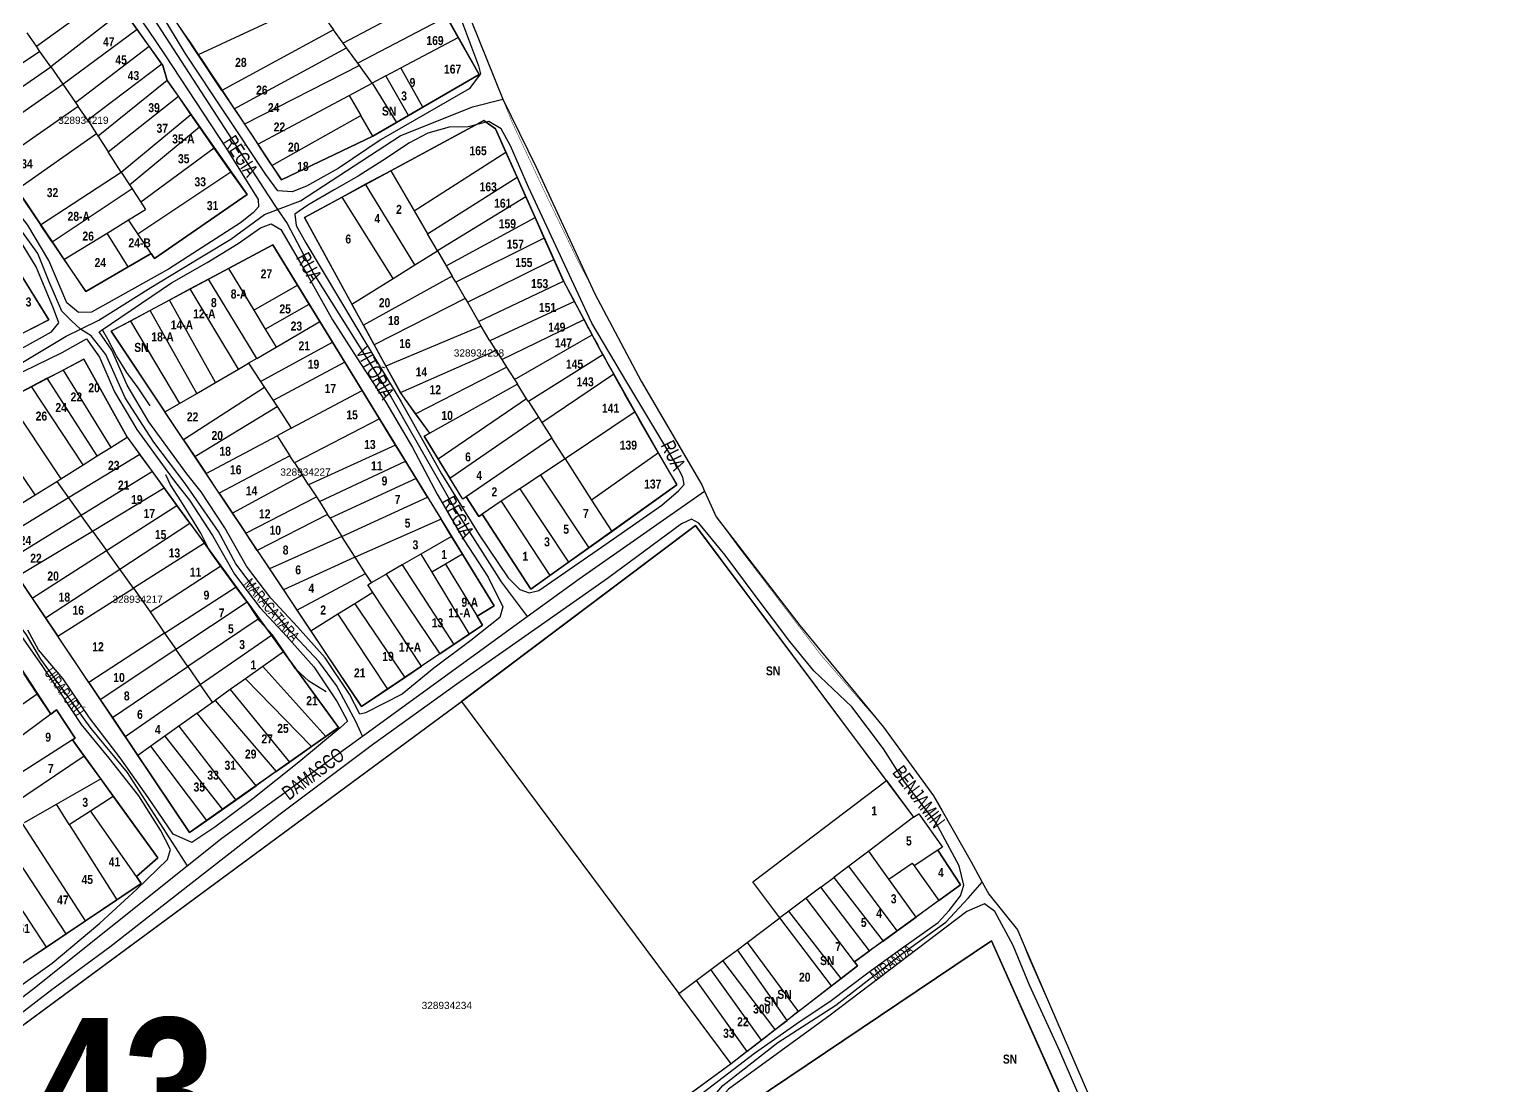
# Model space of a CAD drawing. Extents: x 206155 to 208014, y 4847439 to 4850017.
# Drawn here: x 207605.1 to 208010.7, y 4848810.5 to 4849104.1 of the extents above; entities that cross this region are included whole.
import ezdxf
from ezdxf.enums import TextEntityAlignment as Align

# ---------------------------------------------------------------- set-up
doc = ezdxf.new("R2010")
doc.units = 0
doc.header["$LTSCALE"] = 1.5
doc.header["$MEASUREMENT"] = 0
for name, color, linetype in [('CD-MALHA-LOTES', 40, 'CONTINUOUS'), ('CD_TXT_QUADRA', 7, 'CONTINUOUS'), ('HD-VALAS-DRENOS', 170, 'CONTINUOUS'), ('LM-LIM-SETOR-FISCAL', 7, 'CONTINUOUS'), ('LM-TXT-LSF', 7, 'CONTINUOUS'), ('RU-QUADRAS', 6, 'CONTINUOUS'), ('SV-EIXO-RUA-N-PAV', 6, 'CONTINUOUS'), ('SV-RUA-NAO-PAV-S-GUIA-C-GUIA', 7, 'CONTINUOUS'), ('SV-TXT-RUA-N-PAV-S-GUIA-C-GUIA', 7, 'CONTINUOUS'), ('Th_NmrPort', 7, 'CONTINUOUS')]:
    doc.layers.add(name, color=color, linetype=linetype)
doc.styles.add('ARIAL', font='ARIAL.TTF')
doc.styles.get("Standard").update_dxf_attribs({"font": 'swisscbo.ttf'})
doc.linetypes.add('Limite', pattern='A,20,-3,[130,ltypeshp.shx,S=6.35,R=0,X=0,Y=0],-3,20', length=46)

msp = doc.modelspace()

# ---------------------------------------------------------------- linework, layer by layer
at = {"layer": 'CD-MALHA-LOTES', "linetype": 'Continuous'}
for p, q in [((207607.05, 4849099.39), (207624.62, 4849112)), ((207631.34, 4849109.37), (207611.04, 4849093.64)), ((207635.06, 4849104.09), (207631.34, 4849109.37)), ((207652.02, 4849096.97), (207643.84, 4849109.27)), ((207683.98, 4849111.8), (207652.02, 4849096.97)), ((207685.78, 4849109.31), (207689.66, 4849103.94)), ((207714.66, 4849112), (207692.35, 4849100.22)), ((207721.05, 4849107.58), (207696.39, 4849094.63)), ((207724.28, 4849101.83), (207721.05, 4849107.58)), ((207607.05, 4849099.39), (207604.45, 4849103.11)), ((207614.4, 4849088.82), (207635.06, 4849104.09)), ((207638.4, 4849099.37), (207635.06, 4849104.09)), ((207689.66, 4849103.94), (207658.63, 4849087.05)), ((207692.35, 4849100.22), (207689.66, 4849103.94)), ((207708.34, 4849093.33), (207724.28, 4849101.83)), ((207608.05, 4849097.95), (207585.84, 4849083.12)), ((207608.05, 4849097.95), (207607.05, 4849099.39)), ((207611.04, 4849093.64), (207608.05, 4849097.95)), ((207617.93, 4849083.76), (207638.4, 4849099.37)), ((207641.94, 4849094.35), (207638.4, 4849099.37)), ((207658.63, 4849087.05), (207652.02, 4849096.97)), ((207661.98, 4849082.02), (207693.28, 4849098.93)), ((207693.28, 4849098.93), (207692.35, 4849100.22)), ((207696.39, 4849094.63), (207693.28, 4849098.93)), ((207589.02, 4849078.36), (207611.04, 4849093.64)), ((207611.04, 4849093.64), (207614.4, 4849088.82)), ((207641.94, 4849094.35), (207621.34, 4849078.83)), ((207696.84, 4849094.02), (207664.86, 4849077.69)), ((207696.84, 4849094.02), (207696.39, 4849094.63)), ((207700.39, 4849089.09), (207696.84, 4849094.02)), ((207704.21, 4849091.13), (207708.34, 4849093.33)), ((207714.45, 4849082.43), (207708.34, 4849093.33)), ((207592.3, 4849073.45), (207614.4, 4849088.82)), ((207614.4, 4849088.82), (207617.93, 4849083.76)), ((207643.43, 4849089.88), (207624.21, 4849074.38)), ((207646.51, 4849085.45), (207643.43, 4849089.88)), ((207693.96, 4849085.66), (207700.39, 4849089.09)), ((207704.21, 4849091.13), (207700.39, 4849089.09)), ((207700.39, 4849089.09), (207707.14, 4849078.2)), ((207710.47, 4849080.13), (207704.21, 4849091.13)), ((207627.01, 4849070.06), (207646.51, 4849085.45)), ((207649.99, 4849080.44), (207646.51, 4849085.45)), ((207658.63, 4849087.05), (207661.98, 4849082.02)), ((207668.57, 4849072.12), (207693.96, 4849085.66)), ((207693.96, 4849085.66), (207697.18, 4849080.16)), ((207618.68, 4849082.67), (207596.47, 4849067.2)), ((207617.93, 4849083.76), (207618.68, 4849082.67)), ((207621.34, 4849078.83), (207618.68, 4849082.67)), ((207661.98, 4849082.02), (207664.86, 4849077.69)), ((207710.47, 4849080.13), (207714.45, 4849082.43)), ((207621.34, 4849078.83), (207623.8, 4849075.03)), ((207630.64, 4849064.4), (207649.99, 4849080.44)), ((207632.96, 4849060.86), (207652.4, 4849076.98)), ((207652.4, 4849076.98), (207649.99, 4849080.44)), ((207656.5, 4849071.08), (207652.4, 4849076.98)), ((207664.86, 4849077.69), (207668.57, 4849072.12)), ((207672.48, 4849066.24), (207697.18, 4849080.16)), ((207700.57, 4849074.4), (207697.18, 4849080.16)), ((207700.57, 4849074.4), (207707.14, 4849078.2)), ((207707.14, 4849078.2), (207710.47, 4849080.13)), ((207623.8, 4849075.03), (207601.64, 4849059.46)), ((207623.8, 4849075.03), (207624.21, 4849074.38)), ((207624.21, 4849074.38), (207627.01, 4849070.06)), ((207630.64, 4849064.4), (207627.01, 4849070.06)), ((207656.5, 4849071.08), (207636.08, 4849056.05)), ((207661.11, 4849064.45), (207656.5, 4849071.08)), ((207668.57, 4849072.12), (207672.48, 4849066.24)), ((207712.03, 4849053.68), (207737.51, 4849069.96)), ((207740.64, 4849062.98), (207737.51, 4849069.96)), ((207705.57, 4849064.77), (207698.56, 4849061)), ((207705.57, 4849064.77), (207712.03, 4849053.68)), ((207608.21, 4849049.74), (207630.64, 4849064.4)), ((207630.64, 4849064.4), (207632.96, 4849060.86)), ((207632.96, 4849060.86), (207633.65, 4849059.79)), ((207635.26, 4849047.28), (207661.11, 4849064.45)), ((207698.56, 4849061), (207692.02, 4849057.48)), ((207712.27, 4849038.64), (207698.56, 4849061)), ((207715.77, 4849047.27), (207740.64, 4849062.98)), ((207743.08, 4849057.51), (207740.64, 4849062.98)), ((207601.64, 4849059.46), (207608.21, 4849049.74)), ((207633.65, 4849059.79), (207611.48, 4849044.9)), ((207633.65, 4849059.79), (207636.08, 4849056.05)), ((207706.21, 4849034.88), (207692.02, 4849057.48)), ((207743.08, 4849057.51), (207718.53, 4849042.52)), ((207745.66, 4849051.75), (207743.08, 4849057.51)), ((207632.66, 4849051.14), (207637.38, 4849054.04)), ((207636.08, 4849056.05), (207637.38, 4849054.04)), ((207712.03, 4849053.68), (207715.77, 4849047.27)), ((207611.48, 4849044.9), (207608.21, 4849049.74)), ((207626.7, 4849047.47), (207632.66, 4849051.14)), ((207635.26, 4849047.28), (207632.66, 4849051.14)), ((207720.93, 4849038.39), (207745.66, 4849051.75)), ((207748.22, 4849046.03), (207745.66, 4849051.75)), ((207611.48, 4849044.9), (207614.72, 4849040.11)), ((207614.72, 4849040.11), (207626.7, 4849047.47)), ((207632.58, 4849038.1), (207626.7, 4849047.47)), ((207638.93, 4849041.82), (207635.26, 4849047.28)), ((207718.53, 4849042.52), (207715.77, 4849047.27)), ((207748.22, 4849046.03), (207723.6, 4849033.81)), ((207750.86, 4849040.13), (207748.22, 4849046.03)), ((207632.58, 4849038.1), (207638.93, 4849041.82)), ((207638.93, 4849041.82), (207639.88, 4849040.41)), ((207712.27, 4849038.64), (207718.53, 4849042.52)), ((207718.53, 4849042.52), (207720.93, 4849038.39)), ((207726.85, 4849028.23), (207750.86, 4849040.13)), ((207753.56, 4849034.11), (207750.86, 4849040.13)), ((207614.72, 4849040.11), (207620.75, 4849031.19)), ((207620.75, 4849031.19), (207632.58, 4849038.1)), ((207660.4, 4849037.6), (207654.88, 4849034.64)), ((207660.4, 4849037.6), (207667.44, 4849026)), ((207706.21, 4849034.88), (207712.27, 4849038.64)), ((207720.93, 4849038.39), (207722.6, 4849035.52)), ((207654.88, 4849034.64), (207649.83, 4849031.94)), ((207668.29, 4849012.61), (207654.88, 4849034.64)), ((207667.44, 4849026), (207679.65, 4849032.99)), ((207682.9, 4849027.68), (207679.65, 4849032.99)), ((207694.73, 4849027.75), (207706.21, 4849034.88)), ((207722.6, 4849035.52), (207697.96, 4849021.86)), ((207723.6, 4849033.81), (207722.6, 4849035.52)), ((207723.6, 4849033.81), (207726.25, 4849029.26)), ((207729.95, 4849022.91), (207753.56, 4849034.11)), ((207753.56, 4849034.11), (207756.57, 4849028.47)), ((207644.04, 4849028.84), (207638.65, 4849025.95)), ((207649.83, 4849031.94), (207644.04, 4849028.84)), ((207656.86, 4849005.95), (207644.04, 4849028.84)), ((207663.25, 4849009.67), (207649.83, 4849031.94)), ((207726.25, 4849029.26), (207700.96, 4849016.39)), ((207726.25, 4849029.26), (207726.85, 4849028.23)), ((207726.85, 4849028.23), (207729.95, 4849022.91)), ((207756.57, 4849028.47), (207733.07, 4849017.56)), ((207759.25, 4849023.47), (207756.57, 4849028.47)), ((207638.65, 4849025.95), (207633.17, 4849023.01)), ((207651.61, 4849002.89), (207638.65, 4849025.95)), ((207667.44, 4849026), (207670.63, 4849020.75)), ((207670.63, 4849020.75), (207682.9, 4849027.68)), ((207685.86, 4849022.85), (207682.9, 4849027.68)), ((207697.96, 4849021.86), (207694.73, 4849027.75)), ((207633.17, 4849023.01), (207646.84, 4849000.11)), ((207670.63, 4849020.75), (207673.66, 4849015.73)), ((207673.66, 4849015.73), (207685.86, 4849022.85)), ((207689.35, 4849017.16), (207685.86, 4849022.85)), ((207697.96, 4849021.86), (207700.96, 4849016.39)), ((207730.69, 4849021.63), (207704.19, 4849010.5)), ((207730.69, 4849021.63), (207729.95, 4849022.91)), ((207733.07, 4849017.56), (207730.69, 4849021.63)), ((207736.4, 4849012.31), (207759.25, 4849023.47)), ((207761.56, 4849019.15), (207759.25, 4849023.47)), ((207669.34, 4849006.26), (207689.35, 4849017.16)), ((207692.76, 4849011.59), (207689.35, 4849017.16)), ((207700.96, 4849016.39), (207704.19, 4849010.5)), ((207733.07, 4849017.56), (207734.78, 4849014.85)), ((207739.92, 4849006.75), (207761.56, 4849019.15)), ((207764.49, 4849013.66), (207761.56, 4849019.15)), ((207668.29, 4849012.61), (207666.04, 4849011.3)), ((207668.29, 4849012.61), (207673.66, 4849015.73)), ((207708.23, 4849003.2), (207734.78, 4849014.85)), ((207734.78, 4849014.85), (207736.4, 4849012.31)), ((207736.4, 4849012.31), (207737.72, 4849010.24)), ((207764.49, 4849013.66), (207743.81, 4849000.62)), ((207764.57, 4849013.52), (207764.49, 4849013.66)), ((207767.51, 4849008.34), (207764.57, 4849013.52)), ((207610.08, 4849007.11), (207614.45, 4849009.41)), ((207614.45, 4849009.41), (207627.71, 4848987.89)), ((207656.86, 4849005.95), (207663.25, 4849009.67)), ((207663.25, 4849009.67), (207666.04, 4849011.3)), ((207666.04, 4849011.3), (207669.34, 4849006.26)), ((207692.76, 4849011.59), (207672.82, 4849000.96)), ((207697.58, 4849003.74), (207692.76, 4849011.59)), ((207704.19, 4849010.5), (207708.23, 4849003.2)), ((207712.44, 4848997.2), (207737.72, 4849010.24)), ((207737.72, 4849010.24), (207739.92, 4849006.75)), ((207747.53, 4848994.82), (207767.51, 4849008.34)), ((207773.49, 4848997.83), (207767.51, 4849008.34)), ((207605.73, 4849004.82), (207599.09, 4849001.33)), ((207610.08, 4849007.11), (207605.73, 4849004.82)), ((207620.03, 4848983.06), (207605.73, 4849004.82)), ((207623.96, 4848985.54), (207610.08, 4849007.11)), ((207670.49, 4849004.51), (207647.93, 4848990.05)), ((207651.61, 4849002.89), (207656.86, 4849005.95)), ((207669.34, 4849006.26), (207670.49, 4849004.51)), ((207670.49, 4849004.51), (207672.82, 4849000.96)), ((207677.87, 4848993.23), (207697.58, 4849003.74)), ((207702.39, 4848995.89), (207697.58, 4849003.74)), ((207740.73, 4849005.47), (207716.44, 4848991.85)), ((207739.92, 4849006.75), (207740.73, 4849005.47)), ((207743.3, 4849001.42), (207740.73, 4849005.47)), ((207599.09, 4849001.33), (207613.8, 4848979.14)), ((207642.79, 4848997.75), (207646.84, 4849000.11)), ((207646.84, 4849000.11), (207651.61, 4849002.89)), ((207672.82, 4849000.96), (207673.95, 4848999.23)), ((207712.44, 4848997.2), (207708.23, 4849003.2)), ((207743.3, 4849001.42), (207718.73, 4848984.68)), ((207743.81, 4849000.62), (207743.3, 4849001.42)), ((207743.81, 4849000.62), (207746.58, 4848996.31)), ((207606.69, 4848974.72), (207591.45, 4848997.31)), ((207647.93, 4848990.05), (207642.79, 4848997.75)), ((207651.06, 4848985.35), (207673.95, 4848999.23)), ((207673.95, 4848999.23), (207677.87, 4848993.23)), ((207702.39, 4848995.89), (207678.8, 4848983.6)), ((207706.89, 4848988.56), (207702.39, 4848995.89)), ((207716.44, 4848991.85), (207712.44, 4848997.2)), ((207721.96, 4848979.41), (207746.58, 4848996.31)), ((207746.58, 4848996.31), (207747.53, 4848994.82)), ((207773.49, 4848997.83), (207753.98, 4848984.78)), ((207779.97, 4848986.44), (207773.49, 4848997.83)), ((207677.87, 4848993.23), (207673.95, 4848991.14)), ((207747.53, 4848994.82), (207750.33, 4848990.46)), ((207623.96, 4848985.54), (207627.71, 4848987.89)), ((207627.71, 4848987.89), (207632.32, 4848990.79)), ((207632.32, 4848990.79), (207635.81, 4848985.96)), ((207647.93, 4848990.05), (207651.06, 4848985.35)), ((207654.21, 4848980.62), (207673.95, 4848991.14)), ((207673.95, 4848991.14), (207677.51, 4848985.6)), ((207706.89, 4848988.56), (207682.71, 4848977.51)), ((207709.64, 4848984.06), (207706.89, 4848988.56)), ((207750.33, 4848990.46), (207726.48, 4848974.19)), ((207753.98, 4848984.78), (207750.33, 4848990.46)), ((207635.81, 4848985.96), (207616.01, 4848973.91)), ((207620.03, 4848983.06), (207623.96, 4848985.54)), ((207639.28, 4848981.19), (207635.81, 4848985.96)), ((207651.06, 4848985.35), (207654.21, 4848980.62)), ((207677.51, 4848985.6), (207657.83, 4848975.2)), ((207678.8, 4848983.6), (207677.51, 4848985.6)), ((207678.8, 4848983.6), (207680.98, 4848980.2)), ((207685.71, 4848972.87), (207709.64, 4848984.06)), ((207712.61, 4848979.23), (207709.64, 4848984.06)), ((207718.73, 4848984.68), (207721.96, 4848979.41)), ((207753.98, 4848984.78), (207747.17, 4848980.23)), ((207753.98, 4848984.78), (207761.37, 4848973.27)), ((207779.97, 4848986.44), (207761.37, 4848973.27)), ((207785.07, 4848977.48), (207779.97, 4848986.44)), ((207613.8, 4848979.14), (207620.03, 4848983.06)), ((207639.28, 4848981.19), (207619.54, 4848969.01)), ((207642.59, 4848976.64), (207639.28, 4848981.19)), ((207657.83, 4848975.2), (207654.21, 4848980.62)), ((207680.98, 4848980.2), (207661.52, 4848969.66)), ((207682.71, 4848977.51), (207680.98, 4848980.2)), ((207725.55, 4848973.56), (207721.96, 4848979.41)), ((207747.17, 4848980.23), (207741.42, 4848976.39)), ((207747.17, 4848980.23), (207760.61, 4848960.02)), ((207606.69, 4848974.72), (207612.75, 4848978.45)), ((207612.75, 4848978.45), (207613.8, 4848979.14)), ((207612.75, 4848978.45), (207616.01, 4848973.91)), ((207622.66, 4848964.67), (207642.59, 4848976.64)), ((207646.12, 4848971.78), (207642.59, 4848976.64)), ((207682.71, 4848977.51), (207684.87, 4848974.16)), ((207712.61, 4848979.23), (207688.66, 4848968.28)), ((207715.76, 4848974.09), (207712.61, 4848979.23)), ((207741.42, 4848976.39), (207736.24, 4848972.93)), ((207741.42, 4848976.39), (207754.98, 4848956)), ((207766.96, 4848964.56), (207785.07, 4848977.48)), ((207616.01, 4848973.91), (207595.56, 4848961.35)), ((207602.22, 4848971.91), (207606.69, 4848974.72)), ((207616.01, 4848973.91), (207619.54, 4848969.01)), ((207626.55, 4848959.26), (207646.12, 4848971.78)), ((207649.73, 4848966.82), (207646.12, 4848971.78)), ((207657.83, 4848975.2), (207661.52, 4848969.66)), ((207665.23, 4848964.1), (207684.87, 4848974.16)), ((207684.87, 4848974.16), (207685.71, 4848972.87)), ((207685.71, 4848972.87), (207688, 4848969.3)), ((207691.95, 4848963.16), (207715.76, 4848974.09)), ((207715.76, 4848974.09), (207719.51, 4848967.98)), ((207726.48, 4848974.19), (207725.55, 4848973.56)), ((207726.48, 4848974.19), (207730, 4848968.76)), ((207736.24, 4848972.93), (207730.94, 4848969.39)), ((207736.24, 4848972.93), (207749.79, 4848952.3)), ((207761.37, 4848973.27), (207766.96, 4848964.56)), ((207619.54, 4848969.01), (207598.95, 4848956.31)), ((207622.66, 4848964.67), (207619.54, 4848969.01)), ((207661.52, 4848969.66), (207665.23, 4848964.1)), ((207688, 4848969.3), (207668.43, 4848959.3)), ((207688.66, 4848968.28), (207688, 4848969.3)), ((207688.66, 4848968.28), (207691.95, 4848963.16)), ((207719.51, 4848967.98), (207695.64, 4848957.43)), ((207722.45, 4848963.18), (207719.51, 4848967.98)), ((207730, 4848968.76), (207730.94, 4848969.39)), ((207730.94, 4848969.39), (207744.44, 4848948.48)), ((207601.77, 4848952.11), (207622.66, 4848964.67)), ((207622.66, 4848964.67), (207626.55, 4848959.26)), ((207630.27, 4848954.09), (207649.73, 4848966.82)), ((207649.73, 4848966.82), (207653.76, 4848961.28)), ((207668.43, 4848959.3), (207665.23, 4848964.1)), ((207691.95, 4848963.16), (207671.86, 4848954.16)), ((207695.64, 4848957.43), (207691.95, 4848963.16)), ((207722.45, 4848963.18), (207713.89, 4848958.25)), ((207725.48, 4848958.24), (207722.45, 4848963.18)), ((207760.61, 4848960.02), (207766.96, 4848964.56)), ((207605.86, 4848946.03), (207626.55, 4848959.26)), ((207630.27, 4848954.09), (207626.55, 4848959.26)), ((207653.76, 4848961.28), (207634.07, 4848948.81)), ((207658.34, 4848954.97), (207653.76, 4848961.28)), ((207668.43, 4848959.3), (207671.86, 4848954.16)), ((207754.98, 4848956), (207760.61, 4848960.02)), ((207638.64, 4848942.2), (207658.34, 4848954.97)), ((207662.54, 4848949.2), (207658.34, 4848954.97)), ((207695.41, 4848957.33), (207695.64, 4848957.43)), ((207698.55, 4848952.91), (207695.64, 4848957.43)), ((207708.72, 4848955.26), (207704.23, 4848952.67)), ((207713.89, 4848958.25), (207708.72, 4848955.26)), ((207708.72, 4848955.26), (207723.05, 4848933.12)), ((207713.89, 4848958.25), (207716.91, 4848953.26)), ((207720.74, 4848955.49), (207716.91, 4848953.26)), ((207725.48, 4848958.24), (207720.74, 4848955.49)), ((207720.74, 4848955.49), (207729.52, 4848941.02)), ((207749.79, 4848952.3), (207754.98, 4848956)), ((207601.77, 4848952.11), (207605.86, 4848946.03)), ((207609.55, 4848940.54), (207630.27, 4848954.09)), ((207634.07, 4848948.81), (207630.27, 4848954.09)), ((207671.86, 4848954.16), (207675.72, 4848948.36)), ((207679.48, 4848942.72), (207698.55, 4848952.91)), ((207700.2, 4848950.35), (207698.55, 4848952.91)), ((207700.2, 4848950.35), (207704.23, 4848952.67)), ((207704.23, 4848952.67), (207719.22, 4848930.56)), ((207716.91, 4848953.26), (207727.33, 4848936)), ((207744.44, 4848948.48), (207749.79, 4848952.3)), ((207612.97, 4848935.45), (207634.07, 4848948.81)), ((207634.07, 4848948.81), (207638.64, 4848942.2)), ((207642.7, 4848936.33), (207662.54, 4848949.2)), ((207665.6, 4848944.99), (207662.54, 4848949.2)), ((207675.72, 4848948.36), (207679.48, 4848942.72)), ((207700.59, 4848947.57), (207695.59, 4848944.47)), ((207699.16, 4848949.75), (207700.2, 4848950.35)), ((207700.59, 4848947.57), (207699.16, 4848949.75)), ((207714.05, 4848927.09), (207700.59, 4848947.57)), ((207605.86, 4848946.03), (207609.55, 4848940.54)), ((207645.82, 4848931.83), (207665.6, 4848944.99)), ((207665.6, 4848944.99), (207668.95, 4848940.39)), ((207695.59, 4848944.47), (207690.87, 4848941.54)), ((207695.59, 4848944.47), (207709.47, 4848924.02)), ((207609.55, 4848940.54), (207612.97, 4848935.45)), ((207638.64, 4848942.2), (207642.7, 4848936.33)), ((207668.95, 4848940.39), (207649.14, 4848927.02)), ((207672.35, 4848935.71), (207668.95, 4848940.39)), ((207679.48, 4848942.72), (207683.37, 4848936.89)), ((207690.87, 4848941.54), (207683.37, 4848936.89)), ((207690.87, 4848941.54), (207704.64, 4848920.78)), ((207621.59, 4848922.63), (207612.97, 4848935.45)), ((207642.7, 4848936.33), (207621.59, 4848922.63)), ((207642.7, 4848936.33), (207645.82, 4848931.83)), ((207652.59, 4848922.03), (207672.35, 4848935.71)), ((207675.7, 4848931.1), (207672.35, 4848935.71)), ((207683.37, 4848936.89), (207697.37, 4848915.9)), ((207723.05, 4848933.12), (207727.33, 4848936)), ((207624.81, 4848917.84), (207645.82, 4848931.83)), ((207649.14, 4848927.02), (207645.82, 4848931.83)), ((207675.7, 4848931.1), (207670.02, 4848927.06)), ((207719.22, 4848930.56), (207723.05, 4848933.12)), ((207628.17, 4848912.85), (207649.14, 4848927.02)), ((207649.14, 4848927.02), (207652.59, 4848922.03)), ((207670.02, 4848927.06), (207665.15, 4848923.6)), ((207670.02, 4848927.06), (207687.5, 4848907.6)), ((207709.47, 4848924.02), (207714.05, 4848927.09)), ((207719.22, 4848930.56), (207714.05, 4848927.09)), ((207607.31, 4848919.46), (207603.6, 4848925.14)), ((207621.59, 4848922.63), (207624.81, 4848917.84)), ((207665.15, 4848923.6), (207660.95, 4848920.62)), ((207665.15, 4848923.6), (207683.5, 4848904.78)), ((207704.64, 4848920.78), (207709.47, 4848924.02)), ((207588.49, 4848906.44), (207607.31, 4848919.46)), ((207611.03, 4848913.77), (207607.31, 4848919.46)), ((207631.71, 4848907.57), (207652.59, 4848922.03)), ((207656, 4848917.1), (207652.59, 4848922.03)), ((207660.95, 4848920.62), (207656.71, 4848917.6)), ((207660.95, 4848920.62), (207677.37, 4848900.46)), ((207697.37, 4848915.9), (207704.64, 4848920.78)), ((207581.85, 4848811.67), (207725.24, 4848917.35)), ((207624.81, 4848917.84), (207628.17, 4848912.85)), ((207651.69, 4848914.03), (207656, 4848917.1)), ((207656, 4848917.1), (207656.71, 4848917.6)), ((207656.71, 4848917.6), (207673.72, 4848897.88)), ((207725.24, 4848917.35), (207785.59, 4848836.16)), ((207611.03, 4848913.77), (207592.7, 4848900.2)), ((207628.17, 4848912.85), (207631.71, 4848907.57)), ((207646.65, 4848910.45), (207642.73, 4848907.67)), ((207651.69, 4848914.03), (207646.65, 4848910.45)), ((207646.65, 4848910.45), (207662.48, 4848889.94)), ((207668.1, 4848893.92), (207651.69, 4848914.03)), ((207617.06, 4848906.66), (207597, 4848893.81)), ((207620.36, 4848902.12), (207617.06, 4848906.66)), ((207631.71, 4848907.57), (207635.23, 4848902.34)), ((207642.73, 4848907.67), (207638.86, 4848904.92)), ((207642.73, 4848907.67), (207658.81, 4848887.35)), ((207683.5, 4848904.78), (207687.5, 4848907.6)), ((207638.86, 4848904.92), (207635.23, 4848902.34)), ((207635.23, 4848902.34), (207649.65, 4848880.89)), ((207654.39, 4848884.24), (207638.86, 4848904.92)), ((207677.37, 4848900.46), (207683.5, 4848904.78)), ((207620.36, 4848902.12), (207600.43, 4848888.7)), ((207624.93, 4848895.81), (207620.36, 4848902.12)), ((207673.72, 4848897.88), (207677.37, 4848900.46)), ((207612.64, 4848888.79), (207624.93, 4848895.81)), ((207628.4, 4848891.03), (207624.93, 4848895.81)), ((207673.72, 4848897.88), (207668.1, 4848893.92)), ((207843.28, 4848895.38), (207850.85, 4848885.14)), ((207622.08, 4848886.93), (207628.4, 4848891.03)), ((207662.48, 4848889.94), (207668.1, 4848893.92)), ((207603.78, 4848883.74), (207612.64, 4848888.79)), ((207616.2, 4848883.13), (207612.64, 4848888.79)), ((207616.2, 4848883.13), (207622.08, 4848886.93)), ((207634.83, 4848868.69), (207622.08, 4848886.93)), ((207654.39, 4848884.24), (207658.81, 4848887.35)), ((207658.81, 4848887.35), (207662.48, 4848889.94)), ((207850.85, 4848885.14), (207852.34, 4848886.14)), ((207852.34, 4848886.14), (207858.84, 4848876.87)), ((207620.71, 4848856.37), (207603.22, 4848883.42)), ((207616.2, 4848883.13), (207629.37, 4848862.18)), ((207649.65, 4848880.89), (207654.39, 4848884.24)), ((207850.85, 4848885.14), (207838.41, 4848875.7)), ((207615.29, 4848852.73), (207597.42, 4848880.11)), ((207609.83, 4848849.07), (207591.65, 4848876.81)), ((207838.41, 4848875.7), (207832.89, 4848871.58)), ((207843.97, 4848867.98), (207838.41, 4848875.7)), ((207857.59, 4848876.03), (207851.05, 4848871.63)), ((207858.84, 4848876.87), (207857.59, 4848876.03)), ((207832.89, 4848871.58), (207828.65, 4848868.4)), ((207846.3, 4848853.6), (207832.89, 4848871.58)), ((207843.97, 4848867.98), (207850.48, 4848872.43)), ((207850.48, 4848872.43), (207851.05, 4848871.63)), ((207851.05, 4848871.63), (207857.9, 4848862.02)), ((207825.03, 4848865.69), (207821.03, 4848862.7)), ((207825.03, 4848865.69), (207828.65, 4848868.4)), ((207838.64, 4848848.05), (207825.03, 4848865.69)), ((207828.65, 4848868.4), (207842.38, 4848850.76)), ((207851.56, 4848857.43), (207843.97, 4848867.98)), ((207620.71, 4848856.37), (207629.37, 4848862.18)), ((207821.03, 4848862.7), (207816.18, 4848859.07)), ((207834.44, 4848845), (207821.03, 4848862.7)), ((207857.9, 4848862.02), (207851.56, 4848857.43)), ((207816.18, 4848859.07), (207813.71, 4848857.21)), ((207830.7, 4848840.38), (207816.18, 4848859.07)), ((207615.29, 4848852.73), (207620.71, 4848856.37)), ((207804.6, 4848850.39), (207813.71, 4848857.21)), ((207828.01, 4848838.29), (207813.71, 4848857.21)), ((207842.38, 4848850.76), (207846.3, 4848853.6)), ((207846.3, 4848853.6), (207851.56, 4848857.43)), ((207609.83, 4848849.07), (207615.29, 4848852.73)), ((207872.54, 4848850.85), (207800.64, 4848802.51)), ((207801.87, 4848848.35), (207804.6, 4848850.39)), ((207804.6, 4848850.39), (207818.81, 4848831.15)), ((207842.38, 4848850.76), (207838.64, 4848848.05)), ((207898.17, 4848793.48), (207872.54, 4848850.85)), ((207603.97, 4848845.14), (207609.83, 4848849.07)), ((207797.84, 4848845.33), (207801.87, 4848848.35)), ((207815.69, 4848828.72), (207801.87, 4848848.35)), ((207834.44, 4848845), (207838.64, 4848848.05)), ((207790.41, 4848839.77), (207794.53, 4848842.86)), ((207794.53, 4848842.86), (207797.84, 4848845.33)), ((207808.56, 4848823.18), (207794.53, 4848842.86)), ((207812.41, 4848826.18), (207797.84, 4848845.33)), ((207785.59, 4848836.16), (207790.41, 4848839.77)), ((207790.41, 4848839.77), (207804.52, 4848820.04)), ((207818.81, 4848831.15), (207828.01, 4848838.29)), ((207828.01, 4848838.29), (207830.7, 4848840.38)), ((207800.19, 4848816.68), (207785.59, 4848836.16)), ((207818.81, 4848831.15), (207815.69, 4848828.72)), ((207808.56, 4848823.18), (207812.41, 4848826.18)), ((207812.41, 4848826.18), (207815.69, 4848828.72)), ((207804.52, 4848820.04), (207808.56, 4848823.18)), ((207804.52, 4848820.04), (207800.19, 4848816.68)), ((207800.19, 4848816.68), (207657.13, 4848712.18))]:
    msp.add_line(p, q, dxfattribs=at)
at = {"layer": 'CD-MALHA-LOTES', "linetype": 'Continuous', "flags": 128}
for points in [[(207714.45, 4849082.43), (207730.09, 4849091.48), (207724.28, 4849101.83)], [(207643.43, 4849089.88), (207642.16, 4849094.04), (207641.94, 4849094.35)], [(207737.51, 4849069.96), (207734.64, 4849076.38), (207731.43, 4849078.69), (207705.57, 4849064.77)], [(207672.48, 4849066.24), (207675.15, 4849062.24), (207700.57, 4849074.4)], [(207639.88, 4849040.41), (207665.65, 4849058.15), (207661.11, 4849064.45)], [(207692.02, 4849057.48), (207681.53, 4849051.83), (207694.73, 4849027.75)], [(207679.65, 4849032.99), (207672.76, 4849044.22), (207660.4, 4849037.6)], [(207604.85, 4849020.48), (207610.55, 4849023.4), (207599.51, 4849041.25)], [(207633.17, 4849023.01), (207627.85, 4849020.16), (207642.79, 4848997.75)], [(207632.32, 4848990.79), (207620.24, 4849012.46), (207614.45, 4849009.41)], [(207716.44, 4848991.85), (207714.86, 4848991), (207718.73, 4848984.68)], [(207843.28, 4848895.38), (207790.27, 4848966.21), (207725.24, 4848917.35)], [(207695.41, 4848957.33), (207675.72, 4848948.36)], [(207729.52, 4848941.02), (207734.26, 4848943.92), (207725.48, 4848958.24)], [(207727.33, 4848936), (207731.05, 4848938.49), (207729.52, 4848941.02)], [(207687.5, 4848907.6), (207690.99, 4848910.07), (207675.7, 4848931.1)], [(207617.06, 4848906.66), (207617.84, 4848907.16), (207612.67, 4848914.99), (207611.03, 4848913.77)], [(207813.71, 4848857.21), (207806.13, 4848867.24), (207843.28, 4848895.38)], [(207634.83, 4848868.69), (207640.83, 4848873.88), (207628.4, 4848891.03)], [(207857.9, 4848862.02), (207863.85, 4848866.34), (207857.59, 4848876.03)], [(207629.37, 4848862.18), (207636.19, 4848866.75), (207634.83, 4848868.69)], [(207830.7, 4848840.38), (207835.26, 4848843.92), (207834.44, 4848845)]]:
    msp.add_lwpolyline(points, dxfattribs=at)
at = {"layer": 'CD-MALHA-LOTES', "linetype": 'Continuous'}
for p in [(207611.04, 4849093.64), (207611.04, 4849093.64), (207696.84, 4849094.02), (207614.4, 4849088.82), (207614.4, 4849088.82), (207614.4, 4849088.82), (207614.4, 4849088.82), (207624.21, 4849074.38), (207700.57, 4849074.4), (207630.64, 4849064.4), (207630.64, 4849064.4), (207630.64, 4849064.4), (207753.98, 4848984.78), (207753.98, 4848984.78)]:
    msp.add_point(p, dxfattribs=at)
at = {"layer": 'HD-VALAS-DRENOS', "flags": 128}
for points in [[(207638.67, 4848999.45), (207635.38, 4849004.48), (207632.2, 4849008.76), (207629.3, 4849013.34), (207626.92, 4849018), (207625.51, 4849020.39)], [(207687.62, 4848919.99), (207682.77, 4848922.93), (207679.03, 4848926.42), (207676.12, 4848930.83), (207672.66, 4848935.86), (207669.16, 4848939.61), (207666, 4848944.47), (207662.44, 4848949.17), (207658.7, 4848954.33), (207655.17, 4848959.31), (207652.73, 4848964.09), (207649.93, 4848968.65), (207647.17, 4848973.11), (207644.29, 4848977.53), (207643.01, 4848980.3)]]:
    msp.add_lwpolyline(points, dxfattribs=at)
at = {"layer": 'LM-LIM-SETOR-FISCAL', "linetype": 'Limite', "ltscale": 0.1, "const_width": 0.13, "flags": 128}
msp.add_lwpolyline([(207693.53, 4847579.56), (207661.03, 4847549.31), (207612.7, 4847504.12), (207608.58, 4847500.27), (207585.3, 4847478.55), (207576.34, 4847469.74), (207571.87, 4847465.34), (207556.36, 4847486.66), (207540.14, 4847507.78), (207531.85, 4847519.47), (207511.91, 4847545.61), (207506.17, 4847553.18), (207498.88, 4847562.81), (207463.75, 4847610.71), (207457.67, 4847619.01), (207440.44, 4847642.51), (207431.06, 4847656.73), (207427.79, 4847661.69), (207410.24, 4847685.38), (207400.06, 4847698.96), (207390.62, 4847713.26), (207368.81, 4847743.14), (207367.63, 4847745.51), (207365.1, 4847750.55), (207350.49, 4847771.92), (207340.01, 4847785.42), (207333.8, 4847793.43), (207328.91, 4847799.72), (207315.6, 4847819.35), (207310.76, 4847826.26), (207285.87, 4847860.83), (207260.72, 4847896.98), (207248.23, 4847915.4), (207242.67, 4847921.29), (207202.51, 4847892.47), (207193.03, 4847885.67), (207186.34, 4847883.83), (207169.47, 4847906.92), (207159.13, 4847921.36), (207145.03, 4847940.16), (207134.22, 4847955.66), (207130.37, 4847960.22), (207126.09, 4847965.9), (207111.59, 4847986.15), (207100.06, 4848001.48), (207090.77, 4848014.03), (207087.01, 4848019.05), (207075.04, 4848034.33), (207069.37, 4848045.04), (207069.26, 4848049.8), (207069.11, 4848053.33), (207066.5, 4848058.01), (207060.87, 4848065.4), (207031.95, 4848105.77), (207020.41, 4848120.82), (207005.92, 4848142.54), (206995.35, 4848155.22), (206982.67, 4848172.12), (206959.42, 4848202.77), (206955.58, 4848209.27), (206948.97, 4848217), (206956.28, 4848221.98), (206974.04, 4848236.91), (207015.88, 4848269.11), (207005.71, 4848281.99), (206987.16, 4848307.84), (206966.87, 4848336.83), (206960.49, 4848346.74), (207051.18, 4848413.73), (207093.59, 4848446.09), (207106.7, 4848455.88), (207140.72, 4848483.45), (207169.66, 4848504.88), (207261.26, 4848571.24), (207250.42, 4848586.92), (207233.64, 4848611.27), (207214.13, 4848640.25), (207199.66, 4848661.86), (207162.16, 4848719.72), (207148.67, 4848740.27), (207138.58, 4848756.16), (207114.21, 4848785.08), (207108.98, 4848791.97), (207099.68, 4848804.07), (207089.04, 4848833.89), (207075.28, 4848852.41), (207054.15, 4848879.42), (207034.07, 4848905.39), (207008.79, 4848936.89), (207002.49, 4848944.75), (206978.67, 4848976.02), (206968.98, 4848989.87), (206958.44, 4849004.76), (206966.26, 4849011.39), (206981.71, 4849023.09), (207002.58, 4849038.25), (207026.18, 4849059.14), (207039.09, 4849069.24), (207048.4, 4849077.1), (207033.93, 4849094.44), (207025.31, 4849104.91), (207019.34, 4849111.98), (206955.53, 4849187.19), (206739.99, 4849438.83), (206628.48, 4849357.79), (206159.3, 4849769.3), (206177.89, 4849842.97), (206311.32, 4849828.25), (206318.97, 4849888.04), (206376.86, 4849879.93), (206422.43, 4850015.06), (206474.48, 4850006.62), (206492.19, 4850011.1), (206819.81, 4849985.62), (206867.89, 4849970.66), (206761.86, 4849758.64), (206955.52, 4849737.17), (206981.38, 4849733.58), (207038.29, 4849725.23), (207070.29, 4849722.03), (207093.76, 4849719.89), (207136.42, 4849713.49), (207187.69, 4849706.67), (207206.03, 4849702.71), (207217.82, 4849703), (207238.05, 4849700.95), (207257.69, 4849697.98), (207277.63, 4849691.43), (207298.76, 4849680.12), (207307.69, 4849672.68), (207325.58, 4849647.34), (207339.6, 4849627.48), (207365.17, 4849591.27), (207375.36, 4849576.96), (207394.56, 4849549.23), (207402.02, 4849538.56), (207409.91, 4849527.9), (207417.58, 4849518.68), (207445.75, 4849483.09), (207461.51, 4849464.09), (207489.49, 4849426.56), (207512.94, 4849401.39), (207520.93, 4849386.71), (207524.83, 4849382.69), (207529.48, 4849377.88), (207540.69, 4849361.49), (207560.95, 4849335.89), (207577.23, 4849307.07), (207583.74, 4849297.42), (207628.15, 4849239.89), (207643.22, 4849219.05), (207658.02, 4849201.49), (207693.22, 4849158.83), (207705.61, 4849141.39), (207712.86, 4849133.84), (207725.65, 4849112.01), (207736.66, 4849084.67), (207739.33, 4849078.11), (207747.93, 4849059.71), (207757.22, 4849040.43), (207775.14, 4849006.28), (207791.99, 4848977.54), (207792.78, 4848975.77), (207795.96, 4848968.62), (207802.2, 4848960.18), (207825.03, 4848930.31), (207842.53, 4848910.15), (207856.41, 4848891.07), (207858.75, 4848886.94), (207866.81, 4848872.74), (207869.94, 4848867.11), (207871.77, 4848863.82), (207879.69, 4848853.91), (207882.92, 4848845.94), (207889.76, 4848830.42), (207897.96, 4848811.56), (207901.5, 4848803.37), (207910.93, 4848782.03), (207925.43, 4848746.58), (207927.76, 4848740.69), (207935.19, 4848724.84), (207938.98, 4848722.35), (207951.29, 4848714.3), (207953.61, 4848706.94), (207955.87, 4848700.21), (207959.42, 4848694.96), (207980.21, 4848656.63), (207983.23, 4848650.23), (207987.97, 4848639.65), (207991.98, 4848624.34), (207992.34, 4848618.14), (207992.71, 4848609.76), (207992.35, 4848598.91), (207989.51, 4848588.21), (207986.21, 4848576.49), (207981.13, 4848552.93), (207979.22, 4848544.32), (207974.12, 4848527.55), (207970.47, 4848512.96), (207968.53, 4848505.21), (207962.87, 4848484.57), (207961.77, 4848475.9), (207962.44, 4848471.73), (207962.76, 4848468.22), (207963.58, 4848460.32), (207965.62, 4848437.71), (207970.3, 4848417.74), (207973.97, 4848405.11), (207979.52, 4848388.8), (207983.37, 4848372.15), (207985.88, 4848361.34), (207994.8, 4848328.69), (207998.94, 4848313.63), (208000.94, 4848308.61), (208001.28, 4848301.24), (208004.29, 4848290.86), (208006.08, 4848286.4), (208007.64, 4848282.49), (208010.65, 4848271.5), (208010.53, 4848262.57), (208009.71, 4848251.17), (208006.89, 4848242.28), (208002.27, 4848228.55), (207997.36, 4848212.8), (207991.07, 4848194.77), (207987.4, 4848183.31), (207984.51, 4848174.56), (207981.76, 4848167.44), (207976.41, 4848152.41), (207973.09, 4848141.61), (207967.4, 4848130.11), (207964.22, 4848121.42), (207961.45, 4848112.84), (207955.63, 4848098.17), (207952.19, 4848088.84), (207947.6, 4848075.6), (207943.28, 4848060.34), (207938.8, 4848047.89), (207935.95, 4848038.31), (207931.75, 4848023.44), (207924.02, 4847983.95), (207922.67, 4847973.36), (207921, 4847963.57), (207920.32, 4847960.19), (207917.77, 4847945.28), (207916.42, 4847941.01), (207910.26, 4847922.04), (207901.41, 4847892.98), (207897.62, 4847878.65), (207892.25, 4847865.58), (207878.3, 4847837.34), (207872.42, 4847829.43), (207870.47, 4847825.73), (207866.98, 4847818.64), (207853.99, 4847795.84), (207843.32, 4847778.24), (207832.06, 4847762.95), (207814.75, 4847736.4), (207805.8, 4847721.97), (207788.79, 4847698.98), (207782.07, 4847685.13), (207771.56, 4847663.44), (207770.16, 4847648.29), (207754.59, 4847638.36), (207743.55, 4847627.73)], close=True, dxfattribs=at)
at = {"layer": 'RU-QUADRAS', "color": 6, "linetype": 'Continuous'}
for points in [[(207594.64, 4849182.32), (207639.36, 4849215.32), (207708.51, 4849129.15), (207718.58, 4849112), (207730.09, 4849091.48), (207700.59, 4849074.41), (207675.15, 4849062.24, 0.00764), (207612.24, 4849155.28), (207611.06, 4849154.42), (207608.42, 4849158), (207609.54, 4849158.8)], [(207545.12, 4849143.09, -0.01443), (207587.38, 4849176.47), (207601.72, 4849153.65), (207603.79, 4849147.24), (207642.16, 4849094.04), (207643.43, 4849089.88), (207665.65, 4849058.15), (207639.88, 4849040.41), (207638.93, 4849041.82), (207620.75, 4849031.19), (207566.57, 4849112)], [(207681.53, 4849051.83), (207731.43, 4849078.69), (207734.64, 4849076.38), (207753.53, 4849034.17, 0.013266), (207785.07, 4848977.48), (207744.44, 4848948.48), (207730.94, 4848969.39), (207730, 4848968.76), (207726.48, 4848974.19), (207725.55, 4848973.56), (207714.86, 4848991), (207716.44, 4848991.85), (207708.16, 4849003.3)]]:
    msp.add_lwpolyline(points, format="xyb", close=True, dxfattribs=at)
for points in [[(207498.4, 4849106.08), (207538.04, 4849135.2), (207559.29, 4849105.91), (207610.55, 4849023.4), (207588.97, 4849012.36), (207565.17, 4848997.93), (207542.67, 4849035.23)], [(207627.85, 4849020.16), (207672.76, 4849044.22), (207734.26, 4848943.92), (207729.52, 4848941.02), (207731.05, 4848938.49), (207697.37, 4848915.9)], [(207572.59, 4848987.38), (207620.24, 4849012.46), (207632.32, 4848990.79), (207690.99, 4848910.07), (207649.65, 4848880.89), (207592.55, 4848965.85), (207589.7, 4848964.07)], [(207523.02, 4848956.22), (207523.55, 4848961.38), (207561.69, 4848984.44), (207566.85, 4848981.42), (207611.03, 4848913.77), (207612.67, 4848914.99), (207617.84, 4848907.16), (207617.06, 4848906.66), (207640.83, 4848873.88), (207634.83, 4848868.69), (207636.19, 4848866.75), (207598.24, 4848841.3), (207579.59, 4848869.94), (207577.74, 4848868.88), (207545.12, 4848925.02), (207543.87, 4848924.19)], [(207581.85, 4848811.67), (207725.11, 4848917.25), (207790.27, 4848966.21), (207850.85, 4848885.14), (207852.34, 4848886.14), (207858.84, 4848876.87), (207857.59, 4848876.03), (207863.85, 4848866.34), (207834.44, 4848845), (207835.26, 4848843.92), (207800.19, 4848816.68), (207657.13, 4848712.18)], [(207800.64, 4848802.51), (207872.54, 4848850.85), (207898.17, 4848793.48), (207828.37, 4848746.77)]]:
    msp.add_lwpolyline(points, close=True, dxfattribs=at)
at = {"layer": 'SV-EIXO-RUA-N-PAV'}
for p, q in [((207757.9, 4848951.4), (207792.78, 4848975.77)), ((207743.48, 4848940.94), (207757.9, 4848951.4)), ((207697.65, 4848907.68), (207743.48, 4848940.94)), ((207658.56, 4848879.32), (207697.65, 4848907.68)), ((207648.92, 4848871.62), (207658.56, 4848879.32)), ((207606.07, 4848837.4), (207648.92, 4848871.62)), ((207596.93, 4848830.44), (207606.07, 4848837.4))]:
    msp.add_line(p, q, dxfattribs=at)
for points in [[(207490.04, 4849111.11), (207517.12, 4849065.86), (207526.42, 4849048.51), (207538.82, 4849029.3), (207562.06, 4848991.18), (207563.78, 4848989.56), (207567.33, 4848986.22), (207572.28, 4848979.56), (207604.2, 4848935.87), (207608.23, 4848929.05), (207622.18, 4848909.83), (207632.25, 4848897.59), (207648.92, 4848871.62)], [(207697.65, 4848907.68), (207695.83, 4848911.73), (207690.45, 4848921.73), (207685.58, 4848928.39), (207677.37, 4848937.11), (207668.66, 4848947.36), (207662.51, 4848955.56), (207657.64, 4848964.53), (207648.41, 4848977.86), (207639.69, 4848989.4), (207631.75, 4849001.7), (207626.36, 4849013.75), (207622.27, 4849018.88), (207619.34, 4849020.77), (207616.83, 4849023.09), (207614.13, 4849025.79), (207610.59, 4849033.9), (207607.47, 4849041.8), (207602.07, 4849049.28), (207595.62, 4849058.01), (207593.13, 4849063.21), (207577.95, 4849085.45), (207563.54, 4849112.03)], [(207636.33, 4849112.03), (207671.38, 4849058.09), (207674.09, 4849054.03), (207676.72, 4849050.08), (207684.07, 4849036.27), (207705.68, 4849001.85), (207723.72, 4848970.23), (207736.19, 4848950.52), (207743.48, 4848940.94)], [(207725.65, 4849112.01), (207736.66, 4849084.67), (207745.91, 4849065.74), (207762.26, 4849030.56), (207775.14, 4849006.28), (207791.99, 4848977.54), (207792.78, 4848975.77), (207795.96, 4848968.62), (207819.24, 4848938.39), (207842.53, 4848910.15), (207856.41, 4848891.07), (207858.75, 4848886.94), (207866.81, 4848872.74), (207869.94, 4848867.11), (207871.77, 4848863.82), (207879.69, 4848853.91), (207881.32, 4848850.14), (207897.96, 4848811.56), (207901.5, 4848803.37)], [(207568.7, 4848990.98), (207615.35, 4849018.85), (207619.34, 4849020.77), (207624.43, 4849023.23), (207638.84, 4849032.31), (207647.61, 4849037.63), (207661.07, 4849045.78), (207670.46, 4849052.66), (207674.09, 4849054.03), (207680.48, 4849056.42), (207708.19, 4849074.43), (207728.23, 4849082.57), (207736.66, 4849084.67)], [(207563.05, 4848627.63), (207574.14, 4848637.69), (207585.29, 4848647.19), (207597.27, 4848656.69), (207608.02, 4848664.96), (207614.21, 4848669.09), (207623.72, 4848676.53), (207640.25, 4848689.75), (207660.82, 4848706.37), (207673.16, 4848715.47), (207684.35, 4848724.25), (207695.96, 4848733.45), (207705.37, 4848741.5), (207721.23, 4848753.79), (207743.13, 4848770.73), (207767.09, 4848788.5), (207794.36, 4848806.68), (207797.87, 4848810.6), (207813.16, 4848822.59), (207829.28, 4848832.92), (207847.87, 4848847.38), (207859.85, 4848856.05), (207866.05, 4848862.66), (207869.94, 4848867.11)]]:
    msp.add_lwpolyline(points, dxfattribs=at)
at = {"layer": 'SV-RUA-NAO-PAV-S-GUIA-C-GUIA', "flags": 128}
for points in [[(207492.04, 4849110.35), (207520.03, 4849064.23), (207527.87, 4849049.22), (207538.59, 4849033.02), (207550.04, 4849014.34), (207563.69, 4848994.48), (207565.96, 4848993.2), (207570.5, 4848994.9), (207578.44, 4848999.21), (207579.31, 4849002.36), (207611.26, 4849020), (207613.29, 4849022.53), (207611.85, 4849026.52), (207606.96, 4849038.06), (207601.36, 4849047.36), (207593.98, 4849056.99), (207588.94, 4849066.03), (207582.62, 4849074.68), (207578.54, 4849081.18), (207573.72, 4849088.68), (207570.91, 4849094.43), (207566.79, 4849102.06), (207561.51, 4849112.03)], [(207632.38, 4849112.03), (207638.13, 4849103.79), (207642.79, 4849096.95), (207659.83, 4849071.08), (207668.65, 4849056.74), (207668.78, 4849054.77), (207667.37, 4849053.18), (207663.79, 4849050.32), (207643.76, 4849037.4), (207622.35, 4849025.45), (207618.77, 4849025.36), (207615.53, 4849028.08), (207610.54, 4849039.88), (207604.67, 4849049.62), (207597.33, 4849059.2), (207592.31, 4849068.19), (207585.88, 4849077), (207579.35, 4849086.37), (207574.17, 4849096.71), (207570.32, 4849103.93), (207566.04, 4849112.03)], [(207722.33, 4849112.02), (207725.09, 4849106.79), (207725.76, 4849105.07), (207729.95, 4849093.88), (207730.5, 4849091.66), (207727.37, 4849087.52), (207702.84, 4849073.5), (207690.88, 4849065.43), (207682.12, 4849060.45), (207678.13, 4849058.93), (207674.14, 4849059.24), (207670.86, 4849063.7), (207648.44, 4849097.47), (207639.63, 4849112.02)], [(207603.34, 4849009), (207614.2, 4849014.31), (207620.99, 4849018.1), (207624.56, 4849012.98), (207628.74, 4849003.39), (207634.94, 4848992.85), (207642.83, 4848982.03), (207645.71, 4848978.15), (207649.63, 4848973.24), (207656.03, 4848963.46), (207662.12, 4848952.73), (207669.17, 4848943.41), (207676.67, 4848935.33), (207684.15, 4848926.96), (207690.6, 4848917.27), (207693.49, 4848911.83), (207691.48, 4848910.04), (207679.99, 4848900.44), (207667.2, 4848890.25), (207656.61, 4848882.36), (207650.24, 4848878.14), (207645.08, 4848880.5), (207638.16, 4848890.69), (207630.3, 4848901.63), (207621.78, 4848912.81), (207614.5, 4848923.58), (207607.64, 4848931.65), (207604.68, 4848937.16)], [(207792.01, 4848808.45), (207806.59, 4848819.63), (207819.34, 4848828.55), (207827.6, 4848833.99), (207838.14, 4848841.93), (207846.59, 4848848.08), (207857.67, 4848855.94), (207860.69, 4848859.25), (207863.88, 4848863.32), (207864.78, 4848866.29), (207863.49, 4848871.63), (207857.07, 4848883.72), (207848.28, 4848895.01), (207842.51, 4848904.15), (207833.72, 4848915.8), (207823.09, 4848925.85), (207816.48, 4848933.95), (207807.13, 4848946.41), (207798.46, 4848957.93), (207791.15, 4848966.89), (207789.13, 4848967.97), (207786.34, 4848966.7), (207765.74, 4848951.48), (207747.46, 4848938.58), (207723.89, 4848922.17), (207700.43, 4848905.3), (207674.81, 4848886.01), (207649.97, 4848866.7), (207627.44, 4848849.05), (207611.36, 4848837.19), (207593.5, 4848823.54)], [(207600.82, 4848837.06), (207611.43, 4848844.6), (207624.64, 4848855.72), (207634.95, 4848865.22), (207643.46, 4848873.41), (207644.33, 4848876.23), (207641.51, 4848881.6), (207635.52, 4848891.14), (207627.32, 4848901.58), (207619.57, 4848910.91), (207614.55, 4848918.51), (207608.82, 4848927.02), (207599.61, 4848940.28)]]:
    msp.add_lwpolyline(points, dxfattribs=at)
for points in [[(207738.79, 4849071.7), (207736.26, 4849076.43), (207732.78, 4849078.49), (207727.01, 4849077.01), (207721.75, 4849076.92), (207715.88, 4849075.2), (207710.52, 4849072.44), (207704.33, 4849068.31), (207696.49, 4849063.25), (207689.84, 4849059.46), (207682.45, 4849055.21), (207678.9, 4849052.68), (207679.23, 4849049.6), (207681.91, 4849044.79), (207695.85, 4849021.54), (207708.4, 4849000.55), (207719.6, 4848980.53), (207730.1, 4848963.6), (207738.15, 4848951.67), (207741.39, 4848948.42), (207743.98, 4848947.47), (207746.71, 4848948.16), (207765.33, 4848961.07), (207780.92, 4848971.88), (207785.54, 4848975.82), (207787.09, 4848977.57), (207786.75, 4848979.63), (207784.73, 4848983.33), (207771.17, 4849006.01), (207761.4, 4849022.47), (207752.11, 4849042.56), (207743.82, 4849060.24)], [(207736.68, 4848943.65), (207735.82, 4848940.62), (207727.82, 4848934.3), (207717.51, 4848926.54), (207708.74, 4848919.31), (207698.53, 4848914.17), (207696.96, 4848913.82), (207694.04, 4848919.32), (207687.32, 4848929.41), (207679.63, 4848938.02), (207672.24, 4848945.99), (207665.47, 4848954.94), (207659.45, 4848965.54), (207652.87, 4848975.59), (207648.88, 4848980.59), (207646.05, 4848984.4), (207638.29, 4848995.05), (207632.31, 4849005.21), (207628.06, 4849014.94), (207624.5, 4849020.06), (207625.09, 4849020.39), (207644.61, 4849033.62), (207654.47, 4849039.29), (207663.13, 4849044.52), (207669.32, 4849048.92), (207672.29, 4849049.99), (207675.01, 4849048.46), (207682.44, 4849035.75), (207689.39, 4849023.31), (207696.93, 4849011.53), (207704.17, 4849000.46), (207711.57, 4848987.87), (207718.4, 4848974.94), (207725.83, 4848962.25), (207732.64, 4848951.83)], [(207901.66, 4848797.89), (207897.73, 4848805.85), (207891.49, 4848820.2), (207883.09, 4848838.48), (207878.51, 4848849.56), (207873.42, 4848859), (207870.57, 4848861.14), (207865.63, 4848858.93), (207827.62, 4848830.16), (207799.38, 4848809.58), (207795.84, 4848805.64), (207795.97, 4848798.63), (207797.85, 4848794.02), (207810.84, 4848772.55), (207821.99, 4848756.42), (207825, 4848751.89), (207828.37, 4848746.77), (207840.84, 4848755.21), (207861.58, 4848768.88), (207879.72, 4848781.12), (207898.17, 4848793.48), (207900.37, 4848795.61)]]:
    msp.add_lwpolyline(points, close=True, dxfattribs=at)

# ---------------------------------------------------------------- texts
at = {"layer": 'CD_TXT_QUADRA', "linetype": 'Continuous', "style": 'ARIAL'}
for s, p in [('328934219', (207620.11, 4849078.8)), ('328934238', (207730.05, 4849014.15)), ('328934227', (207681.85, 4848981.07)), ('328934217', (207635.17, 4848945.73)), ('328934234', (207721.12, 4848832.88))]:
    msp.add_text(s, height=2, dxfattribs=at).set_placement(p, align=Align.MIDDLE)
at = {"layer": 'LM-TXT-LSF'}
msp.add_text('43', height=40, dxfattribs=at).set_placement((207605.82, 4848789.39))
at = {"layer": 'SV-TXT-RUA-N-PAV-S-GUIA-C-GUIA', "style": 'ARIAL', "width": 0.7}
for s, height, rotation, p in [('RÉGIA', 4, 303, (207658.92, 4849072.86)), ('RUA', 4, 299, (207679.12, 4849040.61)), ('VITÓRIA', 4, 299, (207695.65, 4849014.55)), ('RUA', 4, 296, (207780.48, 4848988.54)), ('RÉGIA', 4, 299, (207719.51, 4848972.9)), ('MARACATIARA', 3, 310, (207664.52, 4848949.9)), ('UIRAPURÚ', 3, 306, (207609.09, 4848925.27)), ('DAMASCO', 4, 37, (207677.25, 4848889.72)), ('BENJAMIN', 4, 307, (207844.76, 4848897.54)), ('MIRANDA', 3, 37.9716, (207840.3, 4848839.46))]:
    msp.add_text(s, height=height, rotation=rotation, dxfattribs=at).set_placement(p)
at = {"layer": 'Th_NmrPort', "color": 1}
for s, p in [('47', (207625.57, 4849100.6)), ('169', (207715.45, 4849100.94)), ('45', (207629.01, 4849095.57)), ('28', (207662.29, 4849094.88)), ('167', (207720.34, 4849093.02)), ('43', (207632.44, 4849091.22)), ('9', (207710.78, 4849089.29)), ('26', (207668.12, 4849087.19)), ('3', (207708.45, 4849085.56)), ('39', (207638.17, 4849082.3)), ('24', (207671.38, 4849082.3)), ('SN', (207703.09, 4849081.37)), ('37', (207640.45, 4849076.58)), ('22', (207673.01, 4849076.94)), ('35-A', (207644.8, 4849073.61)), ('20', (207676.98, 4849071.35)), ('35', (207646.41, 4849068.12)), ('165', (207727.42, 4849070.35)), ('34', (207602.85, 4849066.71)), ('18', (207679.54, 4849065.99)), ('33', (207650.99, 4849061.71)), ('163', (207730.24, 4849060.32)), ('32', (207609.94, 4849058.71)), ('31', (207654.42, 4849055.08)), ('161', (207734.27, 4849055.74)), ('28-A', (207615.73, 4849052.11)), ('4', (207700.99, 4849051.49)), ('2', (207707.03, 4849054.05)), ('159', (207735.56, 4849050.06)), ('26', (207619.85, 4849046.62)), ('24-B', (207632.64, 4849044.74)), ('6', (207692.93, 4849045.81)), ('157', (207737.76, 4849044.39)), ('24', (207623.22, 4849039.26)), ('155', (207740.14, 4849039.27)), ('27', (207669.39, 4849036.13)), ('153', (207744.53, 4849033.41)), ('3', (207604.08, 4849028.32)), ('8', (207655.57, 4849028.15)), ('8-A', (207661.07, 4849030.53)), ('20', (207702.22, 4849028.1)), ('151', (207746.73, 4849026.82)), ('12-A', (207650.62, 4849025.04)), ('25', (207674.6, 4849026.38)), ('18', (207704.78, 4849023.16)), ('18-A', (207639.01, 4849018.63)), ('14-A', (207644.39, 4849021.93)), ('23', (207677.72, 4849021.62)), ('149', (207749.3, 4849021.33)), ('SN', (207634.25, 4849015.7)), ('21', (207679.91, 4849016.13)), ('16', (207707.89, 4849016.75)), ('147', (207751.13, 4849016.93)), ('19', (207682.48, 4849011)), ('145', (207754.24, 4849011.08)), ('14', (207712.47, 4849008.88)), ('20', (207621.5, 4849004.48)), ('17', (207687.16, 4849004.28)), ('12', (207716.32, 4849003.94)), ('143', (207757.17, 4849006.14)), ('24', (207612.34, 4848998.99)), ('22', (207616.56, 4849001.92)), ('141', (207764.24, 4848998.79)), ('26', (207606.85, 4848996.61)), ('22', (207648.87, 4848996.41)), ('15', (207693.21, 4848996.96)), ('10', (207719.62, 4848996.8)), ('20', (207655.73, 4848991.23)), ('18', (207657.93, 4848986.84)), ('13', (207698.15, 4848988.72)), ('139', (207769.19, 4848988.54)), ('23', (207626.97, 4848982.93)), ('11', (207700.07, 4848982.81)), ('6', (207726.21, 4848985.27)), ('16', (207660.86, 4848981.71)), ('9', (207703, 4848978.6)), ('4', (207729.33, 4848980.14)), ('21', (207629.72, 4848977.44)), ('14', (207665.26, 4848975.86)), ('2', (207733.54, 4848975.57)), ('137', (207775.96, 4848977.74)), ('19', (207633.38, 4848973.41)), ('7', (207706.66, 4848973.48)), ('17', (207636.86, 4848969.56)), ('12', (207668.92, 4848969.45)), ('5', (207709.41, 4848966.89)), ('7', (207758.98, 4848969.56)), ('24', (207602.42, 4848962.06)), ('15', (207639.98, 4848963.71)), ('10', (207671.85, 4848964.88)), ('5', (207753.49, 4848965.17)), ('13', (207643.82, 4848958.58)), ('8', (207675.52, 4848959.39)), ('3', (207711.61, 4848960.85)), ('1', (207719.59, 4848958.16)), ('3', (207748.17, 4848961.69)), ('22', (207605.35, 4848957.12)), ('6', (207679, 4848953.89)), ('1', (207742.13, 4848957.66)), ('20', (207610.11, 4848952.18)), ('11', (207649.69, 4848953.28)), ('18', (207613.23, 4848946.32)), ('9', (207653.53, 4848946.87)), ('4', (207682.66, 4848948.77)), ('16', (207617.08, 4848942.66)), ('7', (207657.75, 4848941.93)), ('2', (207685.96, 4848942.73)), ('11-A', (207721.52, 4848941.94)), ('9-A', (207725.19, 4848944.87)), ('5', (207660.31, 4848937.54)), ('13', (207716.94, 4848939.2)), ('12', (207622.6, 4848932.54)), ('3', (207663.43, 4848933.14)), ('19', (207703.2, 4848929.86)), ('17-A', (207707.78, 4848932.42)), ('1', (207666.54, 4848927.47)), ('21', (207695.32, 4848925.28)), ('SN', (207809.81, 4848925.83)), ('10', (207628.43, 4848923.99)), ('8', (207631.37, 4848918.87)), ('21', (207682.05, 4848917.54)), ('6', (207635.03, 4848913.74)), ('4', (207639.98, 4848909.53)), ('25', (207673.99, 4848909.85)), ('9', (207609.52, 4848907.4)), ('27', (207669.6, 4848906.92)), ('29', (207665.02, 4848902.71)), ('7', (207610.25, 4848898.73)), ('33', (207654.57, 4848896.86)), ('31', (207659.34, 4848899.6)), ('35', (207650.73, 4848893.56)), ('3', (207619.83, 4848889.31)), ('1', (207839.11, 4848886.94)), ('5', (207848.74, 4848878.57)), ('41', (207627.16, 4848872.77)), ('4', (207857.64, 4848869.77)), ('45', (207619.6, 4848867.86)), ('47', (207612.81, 4848862.2)), ('3', (207844.52, 4848862.51)), ('4', (207840.45, 4848858.44)), ('51', (207602.05, 4848854.28)), ('5', (207836.19, 4848855.96)), ('7', (207829.1, 4848849.23)), ('SN', (207824.85, 4848845.34)), ('20', (207819, 4848840.73)), ('SN', (207809.26, 4848834)), ('SN', (207812.98, 4848835.95)), ('22', (207801.81, 4848828.34)), ('300', (207806.24, 4848831.88)), ('33', (207797.91, 4848825.15)), ('SN', (207875.66, 4848817.96))]:
    msp.add_text(s, height=2.5, dxfattribs=at).set_placement(p, align=Align.MIDDLE_LEFT)

doc.saveas('drawing.dxf')
